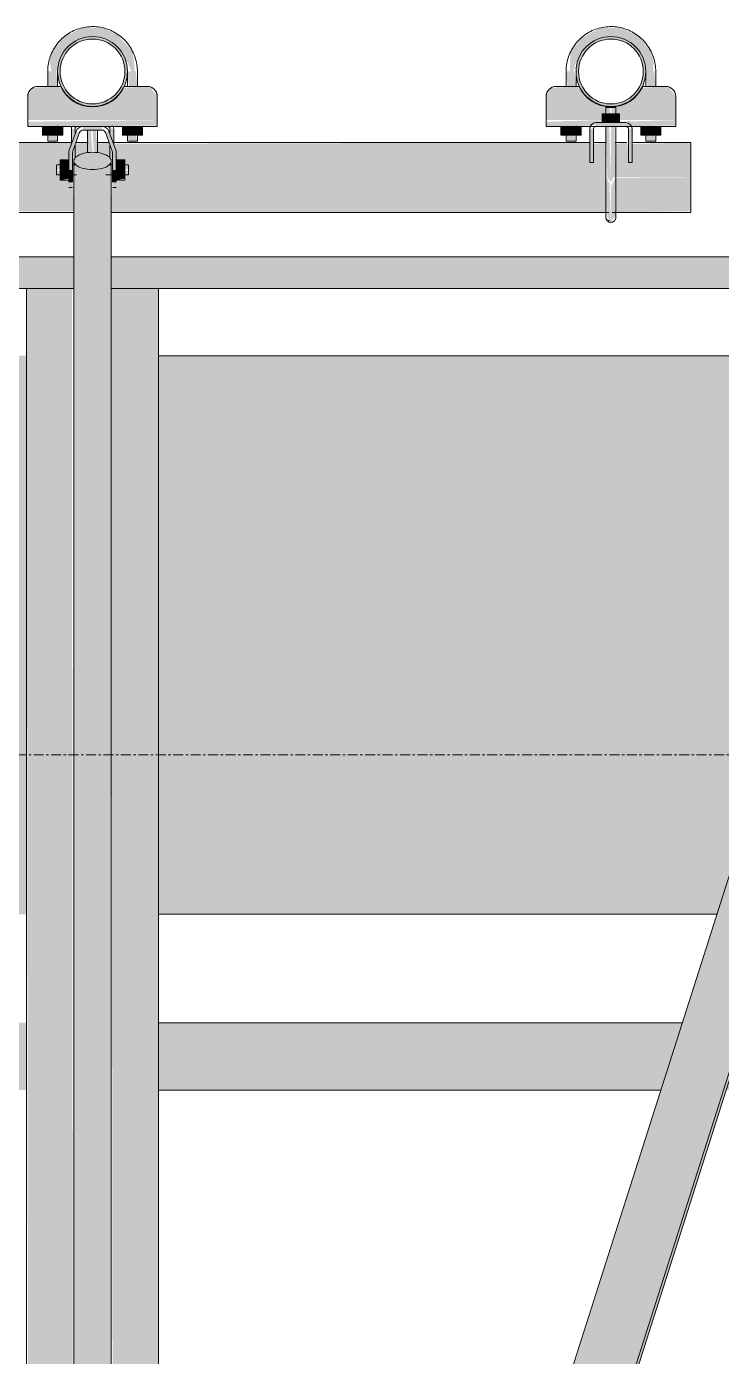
# Model space of a CAD drawing. Header units: inches. Extents: x 21380 to 98133, y -290 to 853.
# Drawn here: x 32064.2 to 32099.1, y 227.8 to 294.5 of the extents above; entities that cross this region are included whole.
import ezdxf

# ---------------------------------------------------------------- set-up
doc = ezdxf.new("R2010")
doc.units = ezdxf.units.IN
doc.header["$MEASUREMENT"] = 0
doc.linetypes.add('Grid Line 1_2_', pattern=[0.875, 0.5, -0.125, 0.125, -0.125])
for name, color, linetype, lineweight in [('A-FLOR-LEVL', 51, 'Continuous', 9), ('M-HVAC-DUCT', 70, 'Continuous', 9), ('Q-SPCQ', 91, 'Continuous', 9), ('S-BEAM', 12, 'Continuous', 9)]:
    doc.layers.add(name, color=color, linetype=linetype, lineweight=lineweight)

# ---------------------------------------------------------------- blocks, each defined once
blk = doc.blocks.new('Basketball_Backstop-Performance_Sports_Systems-3103-Ceiling_Hung - 27_-0_ to 27_-11 7_8_-V62-Building Section - North_South looking East _ Fitness Center')
at = {"layer": 'Q-SPCQ'}
for points in [[(21714.118, 292.25), (21714.178, 292.25), (21714.08, 293.226), (21713.309, 294.08), (21712.553, 294.444), (21711.552, 294.444), (21710.65, 294.009), (21710.026, 293.226), (21709.913, 292.733), (21709.988, 292.25), (21710.178, 292.25), (21710.23, 292.25), (21710.362, 292.703), (21710.723, 293.367), (21711.037, 293.657), (21711.427, 293.869), (21711.801, 293.967), (21712.31, 293.966), (21712.776, 293.829), (21712.928, 293.766), (21713.05, 293.681), (21713.73, 292.735), (21713.745, 292.687), (21713.812, 292.735), (21713.988, 292.25), (21714.053, 292.25)], [(21740.178, 292.25), (21740.192, 292.733), (21740.08, 293.226), (21739.456, 294.009), (21738.553, 294.444), (21737.552, 294.444), (21737.296, 294.303), (21737.101, 294.226), (21736.548, 293.882), (21736.026, 293.226), (21735.988, 292.25), (21736.178, 292.25), (21736.294, 292.687), (21736.376, 292.735), (21736.646, 293.266), (21737.037, 293.657), (21737.461, 293.883), (21737.851, 293.973), (21738.305, 293.967), (21738.678, 293.869), (21739.104, 293.63), (21739.46, 293.266), (21739.568, 293.125), (21739.622, 293.095), (21739.811, 292.25), (21739.876, 292.25), (21739.928, 292.25), (21740.118, 292.25)], [(21709.808, 289.812), (21715.303, 289.812), (21715.303, 291), (21714.932, 291.483), (21714.803, 291.5), (21713.608, 291.437), (21713.202, 290.92), (21712.865, 290.688), (21712.473, 290.539), (21712.229, 290.487), (21711.551, 290.56), (21711.158, 290.734), (21710.807, 291.013), (21710.536, 291.375), (21710.362, 291.5), (21709.053, 291.433), (21708.803, 291), (21708.803, 289.812)], [(21734.803, 289.812), (21737.615, 289.812), (21737.615, 290.125), (21737.811, 290.132), (21737.876, 290.437), (21738.294, 290.437), (21738.294, 290.125), (21738.49, 290.125), (21738.49, 289.812), (21741.303, 289.812), (21741.279, 291.041), (21740.932, 291.483), (21740.803, 291.5), (21739.608, 291.437), (21739.202, 290.92), (21738.858, 290.684), (21738.473, 290.539), (21737.928, 290.487), (21737.551, 290.56), (21737.158, 290.734), (21736.807, 291.013), (21736.536, 291.375), (21736.362, 291.5), (21735.053, 291.433), (21734.803, 291)], [(21738.053, 289.687), (21738.053, 290.125), (21737.615, 290.125), (21737.615, 289.687)], [(21738.49, 289.687), (21738.49, 290.125), (21738.053, 290.125), (21738.053, 289.687)], [(21711.018, 289.5), (21715.303, 289.542), (21715.303, 289.812), (21708.803, 289.732), (21708.803, 289.5), (21709.808, 289.5)], [(21709.548, 289.062), (21709.8, 289.062), (21709.8, 289.5), (21709.548, 289.5)], [(21710.305, 289.062), (21710.305, 289.5), (21709.8, 289.5), (21709.808, 289.062)], [(21710.558, 289.062), (21710.558, 289.5), (21710.305, 289.5), (21710.305, 289.062)], [(21713.548, 289.062), (21713.8, 289.062), (21713.8, 289.5), (21713.548, 289.5)], [(21714.305, 289.062), (21714.305, 289.5), (21713.8, 289.5), (21713.8, 289.062)], [(21714.558, 289.062), (21714.558, 289.5), (21714.305, 289.5), (21714.305, 289.062)], [(21735.548, 289.062), (21735.8, 289.062), (21735.8, 289.5), (21735.548, 289.5)], [(21735.8, 289.062), (21736.305, 289.062), (21736.305, 289.5), (21735.8, 289.5)], [(21736.558, 289.062), (21736.558, 289.5), (21736.305, 289.5), (21736.305, 289.062), (21736.437, 289.062)], [(21739.8, 289.062), (21739.8, 289.5), (21739.548, 289.5), (21739.548, 289.062)], [(21740.305, 289.062), (21740.305, 289.5), (21739.8, 289.5), (21739.8, 289.062)], [(21740.305, 289.062), (21740.558, 289.062), (21740.558, 289.5), (21740.305, 289.5)], [(21711.811, 288.168), (21712.053, 288.198), (21711.969, 289.313), (21711.811, 289.313), (21711.811, 288.198)], [(21712.294, 288.168), (21712.229, 289.313), (21712.053, 289.313), (21712.118, 288.19), (21712.286, 288.17)], [(21712.229, 287.347), (21712.295, 287.347), (21712.865, 287.549), (21712.958, 287.877), (21712.522, 288.14), (21712.053, 288.198), (21711.584, 288.14), (21711.147, 287.877), (21711.147, 287.653), (21711.241, 287.549), (21711.81, 287.347)], [(21710.865, 287.565), (21710.865, 287.818), (21710.428, 287.818), (21710.428, 287.565)], [(21710.865, 287.06), (21710.865, 287.565), (21710.428, 287.565), (21710.428, 287.06)], [(21712.053, 135.402), (21712.053, 287.332), (21711.39, 287.459), (21711.137, 287.69), (21711.14, 287.377), (21711.115, 286.97), (21711.19, 135.675), (21711.39, 135.529), (21711.81, 135.416)], [(21712.053, 135.402), (21712.716, 135.529), (21712.958, 135.723), (21712.99, 135.835), (21712.958, 287.653), (21712.716, 287.459), (21712.229, 287.343), (21712.053, 287.332), (21712.053, 135.675)], [(21713.678, 287.565), (21713.678, 287.818), (21713.24, 287.818), (21713.24, 287.565)], [(21713.678, 287.06), (21713.678, 287.565), (21713.24, 287.565), (21713.24, 287.06)], [(21710.428, 286.807), (21710.865, 286.875), (21710.865, 287.06), (21710.428, 287.06), (21710.428, 286.875)], [(21711.018, 286.694), (21711.053, 286.694), (21711.018, 287.313), (21710.865, 287.313), (21710.865, 286.694)], [(21713.053, 286.694), (21713.24, 286.694), (21713.24, 287.313), (21713.053, 287.313), (21713.053, 286.875)], [(21713.24, 286.807), (21713.678, 286.875), (21713.678, 287.06), (21713.24, 287.06), (21713.24, 286.875)], [(21738.053, 284.744), (21738.293, 285), (21738.262, 285.306), (21738.269, 286.937), (21738.053, 286.454), (21738.053, 284.961)], [(21715.422, 152.543), (21756.362, 280.918), (21754.939, 281.375), (21753.371, 281.375), (21715.466, 162.249), (21715.705, 162.199), (21715.758, 161.927), (21715.692, 161.772), (21715.269, 161.789), (21715.269, 152.592)], [(21715.556, 152.543), (21756.496, 280.918), (21756.362, 280.918), (21715.422, 152.543)]]:
    blk.add_hatch(color=256, dxfattribs=at).paths.add_polyline_path(points, flags=0)
h = blk.add_hatch(color=256, dxfattribs=at)
h.paths.add_polyline_path([(21712.053, 290.5), (21712.506, 290.56), (21712.928, 290.734), (21713.29, 291.013), (21713.568, 291.375), (21713.743, 291.797), (21713.803, 292.25), (21713.743, 292.703), (21713.568, 293.125), (21713.29, 293.487), (21712.928, 293.766), (21712.229, 293.977), (21712.053, 294), (21711.6, 293.94), (21711.178, 293.766), (21710.815, 293.487), (21710.537, 293.125), (21710.362, 292.703), (21710.303, 292.25), (21710.362, 291.797), (21710.554, 291.353), (21710.815, 291.013), (21711.178, 290.734), (21711.6, 290.56)], flags=0)
h.paths.add_polyline_path([(21712.053, 290.625), (21711.632, 290.68), (21711.24, 290.843), (21710.71, 291.353), (21710.646, 291.437), (21710.483, 291.829), (21710.428, 292.25), (21710.483, 292.671), (21710.646, 293.062), (21710.904, 293.399), (21711.24, 293.657), (21711.632, 293.82), (21712.229, 293.852), (21712.473, 293.82), (21712.865, 293.657), (21713.202, 293.399), (21713.46, 293.062), (21713.622, 292.671), (21713.678, 292.25), (21713.622, 291.829), (21713.395, 291.353), (21713.202, 291.101), (21712.865, 290.843), (21712.229, 290.648)], flags=0)
h = blk.add_hatch(color=256, dxfattribs=at)
h.paths.add_polyline_path([(21738.053, 290.5), (21738.506, 290.56), (21738.928, 290.734), (21739.29, 291.013), (21739.568, 291.375), (21739.743, 291.797), (21739.803, 292.25), (21739.743, 292.703), (21739.568, 293.125), (21739.29, 293.487), (21738.857, 293.795), (21738.506, 293.94), (21738.053, 294), (21737.6, 293.94), (21737.178, 293.766), (21736.815, 293.487), (21736.437, 292.884), (21736.362, 292.703), (21736.303, 292.25), (21736.437, 291.616), (21736.554, 291.353), (21736.815, 291.013), (21737.178, 290.734), (21737.6, 290.56)], flags=0)
h.paths.add_polyline_path([(21738.053, 290.625), (21737.632, 290.68), (21737.24, 290.843), (21736.71, 291.353), (21736.646, 291.437), (21736.483, 291.829), (21736.437, 292.322), (21736.483, 292.671), (21736.646, 293.062), (21736.904, 293.399), (21737.24, 293.657), (21737.632, 293.82), (21738.053, 293.875), (21738.533, 293.795), (21738.865, 293.657), (21739.202, 293.399), (21739.46, 293.062), (21739.622, 292.671), (21739.678, 292.25), (21739.622, 291.829), (21739.395, 291.353), (21739.202, 291.101), (21738.858, 290.84), (21738.473, 290.68)], flags=0)
h = blk.add_hatch(color=256, dxfattribs=at)
h.paths.add_polyline_path([(21710.053, 288.75), (21710.294, 288.75), (21710.23, 289.062), (21709.811, 289.062), (21709.876, 288.75), (21709.988, 288.75)], flags=0)
h.paths.add_polyline_path([(21709.811, 291.5), (21710.294, 291.5), (21710.23, 292.25), (21709.811, 292.25)], flags=0)
h = blk.add_hatch(color=256, dxfattribs=at)
h.paths.add_polyline_path([(21714.053, 288.75), (21714.294, 288.75), (21714.225, 289.062), (21713.811, 289.062), (21713.876, 288.75), (21713.988, 288.75)], flags=0)
h.paths.add_polyline_path([(21714.002, 291.5), (21714.294, 291.5), (21714.23, 292.25), (21713.811, 292.25), (21713.893, 291.5), (21713.988, 291.5)], flags=0)
h = blk.add_hatch(color=256, dxfattribs=at)
h.paths.add_polyline_path([(21736.053, 288.75), (21736.294, 288.75), (21736.225, 289.062), (21735.811, 289.062), (21735.876, 288.75), (21735.988, 288.75)], flags=0)
h.paths.add_polyline_path([(21736.053, 291.5), (21736.294, 291.5), (21736.23, 292.25), (21735.811, 292.25), (21735.876, 291.5), (21736.002, 291.5)], flags=0)
h = blk.add_hatch(color=256, dxfattribs=at)
h.paths.add_polyline_path([(21740.053, 288.75), (21740.294, 288.75), (21740.23, 289.062), (21739.811, 289.062), (21739.876, 288.75), (21739.988, 288.75)], flags=0)
h.paths.add_polyline_path([(21740.053, 291.5), (21740.294, 291.5), (21740.23, 292.25), (21739.811, 292.25), (21739.887, 291.5), (21740.039, 291.5)], flags=0)
h = blk.add_hatch(color=256, dxfattribs=at)
h.paths.add_polyline_path([(21737.988, 286.937), (21738.053, 286.937), (21737.972, 289.5), (21737.811, 289.5), (21737.876, 286.937), (21737.928, 286.937)], flags=0)
h.paths.add_polyline_path([(21737.923, 290.125), (21738.053, 290.132), (21737.988, 290.437), (21737.811, 290.437), (21737.876, 290.125)], flags=0)
h = blk.add_hatch(color=256, dxfattribs=at)
h.paths.add_polyline_path([(21738.118, 286.937), (21738.294, 286.937), (21738.23, 289.5), (21738.053, 289.5), (21738.053, 286.937)], flags=0)
h.paths.add_polyline_path([(21738.182, 290.125), (21738.294, 290.132), (21738.23, 290.437), (21738.053, 290.437), (21738.123, 290.125), (21738.178, 290.125)], flags=0)
h = blk.add_hatch(color=256, dxfattribs=at)
h.paths.add_polyline_path([(21713.24, 287.313), (21713.24, 288.184), (21713.053, 288.184), (21713.053, 287.313)], flags=0)
h.paths.add_polyline_path([(21711.018, 287.313), (21711.053, 287.313), (21711.053, 288.184), (21710.865, 288.184), (21710.865, 287.313)], flags=0)
h.paths.add_polyline_path([(21711.064, 288.248), (21711.407, 289.189), (21711.23, 289.253), (21710.888, 288.312)], flags=0)
h.paths.add_polyline_path([(21713.042, 288.248), (21713.218, 288.312), (21712.875, 289.253), (21712.699, 289.189), (21712.8, 288.911)], flags=0)
h.paths.add_polyline_path([(21712.523, 289.313), (21712.523, 289.5), (21711.583, 289.5), (21711.583, 289.313), (21712.229, 289.313)], flags=0)
h = blk.add_hatch(color=256, dxfattribs=at)
h.paths.add_polyline_path([(21710.99, 288.187), (21711.178, 288.248), (21711.137, 288.448), (21710.99, 288.198)], flags=0)
h.paths.add_polyline_path([(21713.115, 288.187), (21713.042, 288.248), (21712.928, 288.312), (21712.928, 288.187)], flags=0)
h.paths.add_polyline_path([(21710.99, 288.593), (21711.178, 289.253), (21711.178, 289.375), (21710.99, 289.375), (21710.99, 288.911)], flags=0)
h.paths.add_polyline_path([(21713.115, 288.593), (21713.115, 289.375), (21712.928, 289.375), (21713, 288.911), (21713.029, 288.83)], flags=0)
h = blk.add_hatch(color=256, dxfattribs=at)
h.paths.add_polyline_path([(21738.803, 289.5), (21741.303, 289.542), (21741.279, 289.812), (21738.49, 289.732), (21738.49, 289.687), (21738.803, 289.631), (21738.803, 289.507)], flags=0)
h.paths.add_polyline_path([(21736.437, 289.5), (21737.303, 289.561), (21737.303, 289.687), (21737.615, 289.767), (21737.615, 289.812), (21734.803, 289.732), (21734.803, 289.5)], flags=0)
h = blk.add_hatch(color=256, dxfattribs=at)
h.paths.add_polyline_path([(21737.178, 288.187), (21737.178, 289.375), (21736.99, 289.375), (21736.99, 288.187)], flags=0)
h.paths.add_polyline_path([(21739.115, 288.187), (21739.115, 289.375), (21738.928, 289.375), (21738.928, 288.187)], flags=0)
h.paths.add_polyline_path([(21737.303, 289.5), (21738.803, 289.5), (21738.803, 289.687), (21737.303, 289.687)], flags=0)
h = blk.add_hatch(color=256, dxfattribs=at)
h.paths.add_polyline_path([(21682.053, 286.937), (21685.811, 286.993), (21685.811, 288.687), (21685.178, 288.628), (21685.178, 288.187), (21684.99, 288.189), (21684.99, 288.687), (21682.053, 288.628), (21682.053, 287.39)], flags=0)
h.paths.add_polyline_path([(21686.294, 286.937), (21710.428, 286.937), (21710.428, 287.071), (21710.24, 287.136), (21710.24, 287.554), (21710.428, 287.59), (21710.428, 287.818), (21710.865, 287.877), (21710.888, 288.184), (21711.053, 288.175), (21711.137, 287.69), (21711.147, 287.877), (21711.584, 288.14), (21711.811, 288.198), (21711.811, 288.687), (21711.202, 288.628), (21711.178, 288.31), (21711.147, 288.187), (21710.99, 288.275), (21710.888, 288.312), (21710.99, 288.687), (21687.115, 288.628), (21687.115, 288.187), (21686.928, 288.198), (21686.928, 288.687), (21686.294, 288.628), (21686.294, 287.358)], flags=0)
h.paths.add_polyline_path([(21741.279, 286.937), (21742.053, 286.937), (21742.053, 288.687), (21739.115, 288.619), (21739.115, 288.187), (21738.928, 288.187), (21738.858, 288.687), (21738.294, 288.617), (21738.294, 286.937), (21738.858, 286.937)], flags=0)
h.paths.add_polyline_path([(21737.811, 286.937), (21737.811, 288.687), (21737.178, 288.614), (21737.178, 288.187), (21736.99, 288.187), (21736.99, 288.687), (21713.115, 288.628), (21713.166, 288.453), (21713.218, 288.312), (21712.928, 288.248), (21712.882, 288.687), (21712.294, 288.628), (21712.295, 288.168), (21712.522, 288.14), (21712.94, 287.812), (21712.99, 287.69), (21713.053, 288.184), (21713.24, 288.14), (21713.24, 287.818), (21713.678, 287.765), (21713.678, 287.554), (21713.865, 287.489), (21713.865, 287.071), (21713.678, 287.06), (21713.678, 286.937), (21736.437, 286.937)], flags=0)
h.paths.add_polyline_path([(21712.99, 286.937), (21713.053, 286.937), (21712.99, 287.06)], flags=0)
h = blk.add_hatch(color=256, dxfattribs=at)
h.paths.add_polyline_path([(21712.967, 287.313), (21713.053, 287.391), (21712.966, 287.377), (21712.961, 287.313)], flags=0)
h.paths.add_polyline_path([(21710.24, 287.313), (21710.428, 287.377), (21710.428, 287.554), (21710.24, 287.489), (21710.24, 287.377)], flags=0)
h.paths.add_polyline_path([(21711.145, 287.313), (21711.053, 287.363), (21711.139, 287.313)], flags=0)
h.paths.add_polyline_path([(21713.678, 287.313), (21713.865, 287.39), (21713.865, 287.554), (21713.678, 287.489), (21713.678, 287.316)], flags=0)
h.paths.add_polyline_path([(21712.295, 287.347), (21712.832, 287.529), (21712.522, 287.427), (21712.381, 287.377)], flags=0)
h = blk.add_hatch(color=256, dxfattribs=at)
h.paths.add_polyline_path([(21686.23, 286.937), (21685.928, 286.867), (21686.053, 286.696), (21686.178, 286.867)], flags=0)
h.paths.add_polyline_path([(21686.269, 286.937), (21686.23, 286.937), (21686.23, 286.849)], flags=0)
h.paths.add_polyline_path([(21697.703, 285.187), (21711.115, 285.247), (21711.053, 286.694), (21710.865, 286.702), (21710.865, 286.807), (21710.428, 286.807), (21710.428, 286.937), (21686.269, 286.937), (21686.293, 285.187), (21692.862, 285.187)], flags=0)
h.paths.add_polyline_path([(21685.853, 285.187), (21685.804, 286.184), (21685.848, 286.513), (21685.811, 286.937), (21682.053, 286.937), (21682.053, 285.187), (21685.852, 285.187)], flags=0)
h.paths.add_polyline_path([(21737.876, 286.937), (21738.053, 286.696), (21738.178, 286.937), (21737.928, 286.937)], flags=0)
h.paths.add_polyline_path([(21737.852, 285.187), (21737.849, 285.247), (21737.849, 286.485), (21737.811, 286.937), (21713.678, 286.937), (21713.678, 286.807), (21713.24, 286.72), (21713.24, 286.694), (21713.053, 286.719), (21712.99, 285.187), (21737.83, 285.187)], flags=0)
h.paths.add_polyline_path([(21738.269, 286.937), (21738.219, 286.909), (21738.256, 286.909)], flags=0)
h.paths.add_polyline_path([(21738.285, 285.187), (21742.053, 285.247), (21742.053, 286.937), (21738.269, 286.909), (21738.278, 285.221)], flags=0)
h = blk.add_hatch(color=256, dxfattribs=at)
h.paths.add_polyline_path([(21711.117, 287.071), (21711.147, 287.155), (21711.139, 287.313), (21711.053, 287.248), (21711.053, 287.071)], flags=0)
h.paths.add_polyline_path([(21710.428, 287.071), (21710.428, 287.313), (21710.24, 287.248), (21710.24, 287.071)], flags=0)
h.paths.add_polyline_path([(21713.865, 287.071), (21713.865, 287.313), (21713.678, 287.245), (21713.678, 287.071)], flags=0)
h.paths.add_polyline_path([(21713.053, 287.071), (21712.967, 287.313), (21712.957, 287.233), (21712.989, 287.071)], flags=0)
h = blk.add_hatch(color=256, dxfattribs=at)
h.paths.add_polyline_path([(21738.053, 286.454), (21737.985, 286.788), (21737.983, 286.646), (21738.047, 286.469)], flags=0)
h.paths.add_polyline_path([(21738.053, 284.744), (21737.982, 286.612), (21737.836, 286.937), (21737.875, 284.924)], flags=0)
h = blk.add_hatch(color=256, dxfattribs=at)
h.paths.add_polyline_path([(21664.058, 281.375), (21711.115, 281.375), (21711.115, 282.955), (21664.058, 282.955), (21664.058, 281.585)], flags=0)
h.paths.add_polyline_path([(21755.804, 281.375), (21760.058, 281.375), (21760.058, 282.955), (21712.99, 282.955), (21712.99, 281.375), (21736.437, 281.375)], flags=0)
h = blk.add_hatch(color=256, dxfattribs=at)
h.paths.add_polyline_path([(21712.058, 116), (21715.37, 116), (21715.368, 119.802), (21714.302, 119.75), (21708.745, 119.751), (21708.745, 116), (21711.201, 116)], flags=0)
h.paths.add_polyline_path([(21709.685, 120.187), (21710.12, 120.239), (21715.37, 120.249), (21715.362, 128.125), (21713.433, 128.125), (21713.433, 128), (21713.058, 128), (21712.995, 128), (21711.12, 128), (21711.058, 128), (21710.683, 128), (21710.683, 128.125), (21708.745, 128.125), (21708.753, 120.244), (21709.605, 120.195)], flags=0)
h.paths.add_polyline_path([(21711.146, 120.2), (21710.753, 120.231), (21711.018, 120.201)], flags=0)
h.paths.add_polyline_path([(21708.802, 128.764), (21708.928, 128.96), (21708.823, 128.801)], flags=0)
h.paths.add_polyline_path([(21708.745, 128.917), (21708.851, 129.038), (21708.745, 129), (21708.745, 128.96)], flags=0)
h.paths.add_polyline_path([(21715.37, 128.917), (21715.362, 129.08), (21715.27, 128.96), (21715.362, 128.92)], flags=0)
h.paths.add_polyline_path([(21708.931, 129.012), (21708.851, 129.199), (21708.896, 129.073), (21708.923, 129.026)], flags=0)
h.paths.add_polyline_path([(21708.755, 129.875), (21710.683, 129.875), (21710.683, 130), (21711.058, 130), (21710.995, 135.485), (21708.745, 135.439), (21708.745, 129.875)], flags=0)
h.paths.add_polyline_path([(21714.4, 129.875), (21715.37, 129.875), (21715.357, 135.488), (21714.302, 135.438), (21713.12, 135.438), (21713.084, 130.75), (21712.995, 130.75), (21713.058, 130), (21713.433, 130), (21713.433, 129.875), (21714.343, 129.875)], flags=0)
h.paths.add_polyline_path([(21709.685, 135.875), (21710.12, 135.927), (21710.995, 135.937), (21711.032, 137.75), (21711.115, 137.75), (21711.115, 161.798), (21708.847, 161.751), (21708.77, 152.567), (21708.745, 152.543), (21708.759, 135.932), (21709.652, 135.878)], flags=0)
h.paths.add_polyline_path([(21713.54, 135.876), (21713.714, 135.932), (21715.37, 135.937), (21715.345, 152.567), (21715.269, 152.592), (21715.258, 161.787), (21714.4, 161.75), (21712.995, 161.75), (21712.995, 137.75), (21713.12, 137.75), (21713.207, 135.888), (21713.439, 135.88)], flags=0)
h.paths.add_polyline_path([(21710.995, 135.889), (21710.909, 135.928), (21710.909, 135.89)], flags=0)
h.paths.add_polyline_path([(21709.685, 162.187), (21710.21, 162.239), (21711.115, 162.25), (21711.058, 224), (21710.683, 224), (21710.678, 224.125), (21708.745, 224.125), (21708.777, 162.245), (21709.605, 162.195)], flags=0)
h.paths.add_polyline_path([(21713.54, 162.189), (21713.714, 162.245), (21715.37, 162.249), (21715.297, 224.125), (21713.433, 224.125), (21713.433, 224), (21713.058, 224), (21712.995, 162.207), (21713.491, 162.191)], flags=0)
h.paths.add_polyline_path([(21711.115, 162.2), (21711.101, 162.208), (21710.753, 162.231), (21711.018, 162.201)], flags=0)
h.paths.add_polyline_path([(21708.802, 224.764), (21708.923, 224.927), (21708.82, 224.795)], flags=0)
h.paths.add_polyline_path([(21708.745, 224.917), (21708.851, 225.038), (21708.745, 225)], flags=0)
h.paths.add_polyline_path([(21715.37, 224.917), (21715.296, 225.051), (21715.265, 224.962), (21715.324, 224.937)], flags=0)
h.paths.add_polyline_path([(21708.931, 225.012), (21708.82, 225.222), (21708.896, 225.073), (21708.923, 225.026)], flags=0)
h.paths.add_polyline_path([(21710.67, 225.875), (21710.683, 225.875), (21710.683, 226), (21711.058, 226), (21711.018, 281.375), (21708.745, 281.375), (21708.82, 225.875), (21710.402, 225.875)], flags=0)
h.paths.add_polyline_path([(21715.258, 225.875), (21715.37, 225.875), (21715.37, 281.375), (21712.99, 281.375), (21713.058, 226), (21713.433, 226), (21713.433, 225.875), (21715.038, 225.875)], flags=0)
for p, q in [((21709.803, 292.25), (21709.803, 291.5)), ((21710.303, 291.5), (21710.303, 292.25)), ((21713.803, 292.25), (21713.803, 291.5)), ((21714.303, 291.5), (21714.303, 292.25)), ((21735.803, 292.25), (21735.803, 291.5)), ((21736.303, 291.5), (21736.303, 292.25)), ((21739.803, 292.25), (21739.803, 291.5)), ((21740.303, 291.5), (21740.303, 292.25)), ((21710.459, 291.5), (21709.303, 291.5)), ((21714.803, 291.5), (21713.647, 291.5)), ((21736.459, 291.5), (21735.303, 291.5)), ((21740.803, 291.5), (21739.647, 291.5)), ((21708.803, 289.812), (21708.803, 291)), ((21715.303, 291), (21715.303, 289.812)), ((21734.803, 291), (21734.803, 289.812)), ((21741.303, 289.812), (21741.303, 291)), ((21737.615, 290.125), (21738.053, 290.125)), ((21737.615, 289.687), (21737.615, 290.125)), ((21737.803, 290.437), (21737.803, 289.687)), ((21737.811, 290.437), (21738.053, 290.437)), ((21738.053, 290.437), (21738.294, 290.437)), ((21738.053, 290.125), (21738.49, 290.125)), ((21738.053, 290.125), (21738.053, 289.687)), ((21738.303, 289.687), (21738.303, 290.437)), ((21738.49, 289.687), (21738.49, 290.125)), ((21708.803, 289.5), (21708.803, 289.812)), ((21708.803, 289.5), (21715.303, 289.5)), ((21709.548, 289.5), (21709.548, 289.062)), ((21709.8, 289.062), (21709.8, 289.5)), ((21709.803, 289.515), (21709.803, 288.75)), ((21710.303, 288.75), (21710.303, 289.518)), ((21710.305, 289.062), (21710.305, 289.5)), ((21710.558, 289.062), (21710.558, 289.5)), ((21710.99, 289.375), (21710.99, 288.593)), ((21711.178, 289.109), (21711.178, 289.375)), ((21712.523, 289.5), (21711.583, 289.5)), ((21712.928, 289.109), (21712.928, 289.375)), ((21713.115, 289.375), (21713.115, 288.593)), ((21713.548, 289.062), (21713.548, 289.5)), ((21713.8, 289.062), (21713.8, 289.5)), ((21713.803, 289.511), (21713.803, 288.75)), ((21714.303, 288.75), (21714.303, 289.511)), ((21714.305, 289.062), (21714.305, 289.5)), ((21714.558, 289.5), (21714.558, 289.062)), ((21715.303, 289.812), (21715.303, 289.5)), ((21734.803, 289.5), (21734.803, 289.812)), ((21734.803, 289.5), (21737.303, 289.5)), ((21735.548, 289.5), (21735.548, 289.062)), ((21735.8, 289.062), (21735.8, 289.5)), ((21735.803, 289.515), (21735.803, 288.75)), ((21736.303, 288.75), (21736.303, 289.518)), ((21736.305, 289.062), (21736.305, 289.5)), ((21736.558, 289.062), (21736.558, 289.5)), ((21736.99, 289.375), (21736.99, 288.187)), ((21737.178, 288.187), (21737.178, 289.375)), ((21738.803, 289.687), (21737.303, 289.687)), ((21737.303, 289.5), (21738.803, 289.5)), ((21737.803, 289.5), (21737.803, 286.937)), ((21737.803, 289.5), (21737.803, 288.683)), ((21738.303, 286.937), (21738.303, 289.5)), ((21738.303, 288.684), (21738.303, 289.5)), ((21738.858, 289.5), (21741.303, 289.5)), ((21738.928, 288.187), (21738.928, 289.375)), ((21739.115, 289.375), (21739.115, 288.187)), ((21739.548, 289.062), (21739.548, 289.5)), ((21739.8, 289.062), (21739.8, 289.5)), ((21739.803, 289.511), (21739.803, 288.75)), ((21740.303, 288.75), (21740.303, 289.511)), ((21740.305, 289.062), (21740.305, 289.5)), ((21740.558, 289.5), (21740.558, 289.062)), ((21741.303, 289.812), (21741.303, 289.5)), ((21710.99, 288.687), (21687.115, 288.687)), ((21709.8, 289.062), (21709.548, 289.062)), ((21710.305, 289.062), (21709.8, 289.062)), ((21709.803, 288.75), (21709.806, 288.75)), ((21709.806, 288.75), (21709.803, 288.75)), ((21710.303, 288.75), (21709.811, 288.75)), ((21710.294, 288.75), (21710.303, 288.75)), ((21710.558, 289.062), (21710.305, 289.062)), ((21711.23, 289.253), (21710.888, 288.312)), ((21711.064, 288.248), (21711.407, 289.189)), ((21711.836, 288.687), (21711.224, 288.687)), ((21711.583, 289.313), (21712.523, 289.313)), ((21711.803, 289.313), (21711.803, 288.167)), ((21711.803, 289.313), (21711.803, 288.687)), ((21712.882, 288.687), (21712.269, 288.687)), ((21712.303, 288.167), (21712.303, 289.313)), ((21712.303, 288.687), (21712.303, 289.313)), ((21712.699, 289.189), (21713.042, 288.248)), ((21713.218, 288.312), (21712.875, 289.253)), ((21736.99, 288.687), (21713.115, 288.687)), ((21713.8, 289.062), (21713.548, 289.062)), ((21714.305, 289.062), (21713.8, 289.062)), ((21714.303, 288.75), (21713.803, 288.75)), ((21713.803, 288.75), (21713.811, 288.75)), ((21714.294, 288.75), (21714.303, 288.75)), ((21714.558, 289.062), (21714.305, 289.062)), ((21735.8, 289.062), (21735.548, 289.062)), ((21736.305, 289.062), (21735.8, 289.062)), ((21735.803, 288.75), (21735.811, 288.75)), ((21736.303, 288.75), (21735.803, 288.75)), ((21736.294, 288.75), (21736.303, 288.75)), ((21736.558, 289.062), (21736.305, 289.062)), ((21737.836, 288.687), (21737.178, 288.687)), ((21738.858, 288.687), (21738.269, 288.687)), ((21742.053, 288.687), (21739.115, 288.687)), ((21739.8, 289.062), (21739.548, 289.062)), ((21740.305, 289.062), (21739.8, 289.062)), ((21740.303, 288.75), (21739.803, 288.75)), ((21739.803, 288.75), (21739.811, 288.75)), ((21740.294, 288.75), (21740.303, 288.75)), ((21740.558, 289.062), (21740.305, 289.062)), ((21742.053, 288.687), (21742.053, 286.937)), ((21710.865, 288.184), (21710.865, 287.313)), ((21711.053, 287.313), (21711.053, 288.184)), ((21711.178, 288.187), (21711.178, 288.56)), ((21711.178, 287.896), (21711.178, 288.197)), ((21711.178, 288.187), (21711.178, 287.937)), ((21712.928, 288.187), (21712.928, 288.56)), ((21712.928, 288.197), (21712.928, 287.903)), ((21712.928, 287.937), (21712.928, 288.187)), ((21713.053, 288.184), (21713.053, 287.313)), ((21713.24, 287.313), (21713.24, 288.184)), ((21736.99, 288.197), (21736.99, 287.824)), ((21736.99, 287.687), (21736.99, 288.187)), ((21737.178, 287.824), (21737.178, 288.197)), ((21737.178, 288.187), (21737.178, 287.687)), ((21738.928, 288.197), (21738.928, 287.824)), ((21738.928, 287.687), (21738.928, 288.187)), ((21739.115, 287.824), (21739.115, 288.197)), ((21739.115, 288.187), (21739.115, 287.687)), ((21710.865, 287.563), (21710.24, 287.563)), ((21710.24, 287.313), (21710.24, 287.554)), ((21710.428, 287.565), (21710.428, 287.818)), ((21710.865, 287.818), (21710.428, 287.818)), ((21710.428, 287.06), (21710.428, 287.565)), ((21710.865, 287.565), (21710.428, 287.565)), ((21711.183, 287.563), (21711.053, 287.563)), ((21711.115, 287.765), (21711.115, 135.835)), ((21713.053, 287.563), (21712.923, 287.563)), ((21712.99, 135.835), (21712.99, 287.765)), ((21713.678, 287.818), (21713.24, 287.818)), ((21713.678, 287.565), (21713.24, 287.565)), ((21713.865, 287.563), (21713.24, 287.563)), ((21713.678, 287.818), (21713.678, 287.565)), ((21713.678, 287.565), (21713.678, 287.06)), ((21713.865, 287.554), (21713.865, 287.313)), ((21736.99, 287.819), (21736.99, 287.687)), ((21736.99, 287.687), (21737.178, 287.687)), ((21736.99, 287.687), (21737.178, 287.687)), ((21737.178, 287.687), (21737.178, 287.819)), ((21738.928, 287.819), (21738.928, 287.687)), ((21738.928, 287.687), (21739.115, 287.687)), ((21738.928, 287.687), (21739.115, 287.687)), ((21739.115, 287.687), (21739.115, 287.819)), ((21710.24, 287.071), (21710.24, 287.313)), ((21710.24, 287.063), (21710.865, 287.063)), ((21710.428, 286.807), (21710.428, 287.06)), ((21710.865, 287.06), (21710.428, 287.06)), ((21710.428, 286.807), (21710.865, 286.807)), ((21710.865, 286.694), (21710.865, 287.313)), ((21711.053, 287.313), (21711.053, 286.694)), ((21711.053, 287.063), (21711.254, 287.063)), ((21712.715, 287.063), (21713.053, 287.063)), ((21713.053, 286.694), (21713.053, 287.313)), ((21713.24, 287.313), (21713.24, 286.694)), ((21713.24, 287.063), (21713.865, 287.063)), ((21713.678, 287.06), (21713.24, 287.06)), ((21713.24, 286.807), (21713.678, 286.807)), ((21713.678, 287.06), (21713.678, 286.807)), ((21713.865, 287.313), (21713.865, 287.071)), ((21742.053, 286.937), (21742.053, 285.187)), ((21710.865, 286.438), (21711.053, 286.438)), ((21713.053, 286.438), (21713.24, 286.438)), ((21686.113, 285.187), (21711.115, 285.187)), ((21712.99, 285.187), (21737.942, 285.187)), ((21738.113, 285.187), (21742.053, 285.187)), ((21711.115, 282.955), (21664.058, 282.955)), ((21760.058, 282.955), (21712.989, 282.955)), ((21711.115, 281.375), (21664.058, 281.375)), ((21708.745, 281.375), (21708.745, 225.86)), ((21760.058, 281.375), (21712.989, 281.375)), ((21715.37, 225.864), (21715.37, 281.375)), ((21715.376, 162.237), (21753.371, 281.375)), ((21756.362, 280.918), (21715.422, 152.543)), ((21715.556, 152.543), (21756.496, 280.918))]:
    blk.add_line(p, q, dxfattribs=at)
at = {"layer": 'Q-SPCQ', "flags": 128}
for points in [[(21714.303, 292.25), (21714.301, 292.34), (21714.296, 292.43), (21714.287, 292.519), (21714.274, 292.608), (21714.258, 292.697), (21714.238, 292.785), (21714.215, 292.872), (21714.189, 292.958), (21714.159, 293.043), (21714.125, 293.126), (21714.089, 293.208), (21714.049, 293.289), (21714.005, 293.368), (21713.959, 293.445), (21713.91, 293.52), (21713.858, 293.594), (21713.802, 293.665), (21713.744, 293.734), (21713.684, 293.8), (21713.62, 293.864), (21713.555, 293.925), (21713.486, 293.984), (21713.416, 294.04), (21713.343, 294.093), (21713.268, 294.143), (21713.192, 294.19), (21713.113, 294.234), (21713.033, 294.275), (21712.951, 294.313), (21712.868, 294.347), (21712.784, 294.378), (21712.698, 294.406), (21712.611, 294.43), (21712.524, 294.45), (21712.435, 294.467), (21712.346, 294.481), (21712.257, 294.491), (21712.167, 294.497), (21712.077, 294.5), (21711.987, 294.499), (21711.897, 294.495), (21711.808, 294.487), (21711.718, 294.475), (21711.63, 294.46), (21711.542, 294.441), (21711.454, 294.419), (21711.368, 294.393), (21711.283, 294.364), (21711.199, 294.332), (21711.116, 294.296), (21711.035, 294.257), (21710.956, 294.215), (21710.878, 294.169), (21710.802, 294.121), (21710.729, 294.069), (21710.657, 294.015), (21710.588, 293.957), (21710.52, 293.898), (21710.456, 293.835), (21710.394, 293.77), (21710.334, 293.702), (21710.278, 293.632), (21710.224, 293.56), (21710.173, 293.486), (21710.125, 293.41), (21710.08, 293.332), (21710.038, 293.252), (21710, 293.171), (21709.965, 293.088), (21709.933, 293.004), (21709.904, 292.918), (21709.879, 292.832), (21709.858, 292.745), (21709.84, 292.656), (21709.825, 292.568), (21709.814, 292.478), (21709.807, 292.388), (21709.803, 292.299), (21709.803, 292.25)], [(21740.303, 292.25), (21740.301, 292.34), (21740.296, 292.43), (21740.287, 292.519), (21740.274, 292.608), (21740.258, 292.697), (21740.238, 292.785), (21740.215, 292.872), (21740.189, 292.958), (21740.159, 293.043), (21740.125, 293.126), (21740.089, 293.208), (21740.049, 293.289), (21740.005, 293.368), (21739.959, 293.445), (21739.91, 293.52), (21739.858, 293.594), (21739.802, 293.665), (21739.744, 293.734), (21739.684, 293.8), (21739.62, 293.864), (21739.555, 293.925), (21739.486, 293.984), (21739.416, 294.04), (21739.343, 294.093), (21739.268, 294.143), (21739.192, 294.19), (21739.113, 294.234), (21739.033, 294.275), (21738.951, 294.313), (21738.868, 294.347), (21738.784, 294.378), (21738.698, 294.406), (21738.611, 294.43), (21738.524, 294.45), (21738.435, 294.467), (21738.346, 294.481), (21738.257, 294.491), (21738.167, 294.497), (21738.077, 294.5), (21737.987, 294.499), (21737.897, 294.495), (21737.808, 294.487), (21737.718, 294.475), (21737.63, 294.46), (21737.542, 294.441), (21737.454, 294.419), (21737.368, 294.393), (21737.283, 294.364), (21737.199, 294.332), (21737.116, 294.296), (21737.035, 294.257), (21736.956, 294.215), (21736.878, 294.169), (21736.802, 294.121), (21736.729, 294.069), (21736.657, 294.015), (21736.588, 293.957), (21736.52, 293.898), (21736.456, 293.835), (21736.394, 293.77), (21736.334, 293.702), (21736.278, 293.632), (21736.224, 293.56), (21736.173, 293.486), (21736.125, 293.41), (21736.08, 293.332), (21736.038, 293.252), (21736, 293.171), (21735.965, 293.088), (21735.933, 293.004), (21735.904, 292.918), (21735.879, 292.832), (21735.858, 292.745), (21735.84, 292.656), (21735.825, 292.568), (21735.814, 292.478), (21735.807, 292.388), (21735.803, 292.299), (21735.803, 292.25)], [(21737.803, 286.937), (21737.803, 286.858), (21737.803, 286.778), (21737.803, 286.698), (21737.803, 286.619), (21737.803, 286.54), (21737.803, 286.462), (21737.803, 286.385), (21737.803, 286.308), (21737.803, 286.233), (21737.803, 286.159), (21737.803, 286.086), (21737.803, 286.014), (21737.803, 285.944), (21737.803, 285.875), (21737.803, 285.808), (21737.803, 285.743), (21737.803, 285.68), (21737.803, 285.619), (21737.803, 285.56), (21737.803, 285.503), (21737.803, 285.448), (21737.803, 285.396), (21737.803, 285.346), (21737.803, 285.299), (21737.803, 285.255), (21737.803, 285.213), (21737.803, 285.174), (21737.803, 285.137), (21737.803, 285.104), (21737.803, 285.073), (21737.803, 285.046), (21737.803, 285.021), (21737.803, 285), (21737.803, 284.982), (21737.803, 284.967), (21737.803, 284.955), (21737.803, 284.946), (21737.803, 284.94), (21737.803, 284.938)], [(21738.303, 284.937), (21738.303, 284.939), (21738.303, 284.944), (21738.303, 284.952), (21738.303, 284.963), (21738.303, 284.977), (21738.303, 284.995), (21738.303, 285.015), (21738.303, 285.039), (21738.303, 285.066), (21738.303, 285.095), (21738.303, 285.128), (21738.303, 285.164), (21738.303, 285.202), (21738.303, 285.243), (21738.303, 285.287), (21738.303, 285.333), (21738.303, 285.382), (21738.303, 285.434), (21738.303, 285.488), (21738.303, 285.544), (21738.303, 285.603), (21738.303, 285.663), (21738.303, 285.726), (21738.303, 285.79), (21738.303, 285.857), (21738.303, 285.925), (21738.303, 285.995), (21738.303, 286.066), (21738.303, 286.139), (21738.303, 286.213), (21738.303, 286.288), (21738.303, 286.364), (21738.303, 286.441), (21738.303, 286.519), (21738.303, 286.598), (21738.303, 286.677), (21738.303, 286.756), (21738.303, 286.836), (21738.303, 286.916), (21738.303, 286.937)], [(21737.803, 284.937), (21737.803, 284.939), (21737.803, 284.944), (21737.803, 284.952), (21737.803, 284.963), (21737.803, 284.977), (21737.803, 284.995), (21737.803, 285.015), (21737.803, 285.039), (21737.803, 285.066), (21737.803, 285.095), (21737.803, 285.128), (21737.803, 285.164), (21737.803, 285.202)], [(21738.053, 284.687), (21738.043, 284.688), (21738.033, 284.688), (21738.023, 284.689), (21738.013, 284.691), (21738.003, 284.692), (21737.993, 284.695), (21737.984, 284.697), (21737.974, 284.7), (21737.965, 284.704), (21737.955, 284.707), (21737.946, 284.711), (21737.937, 284.716), (21737.929, 284.721), (21737.92, 284.726), (21737.912, 284.731), (21737.904, 284.737), (21737.896, 284.743), (21737.888, 284.75), (21737.881, 284.756), (21737.873, 284.763), (21737.867, 284.771), (21737.86, 284.778), (21737.854, 284.786), (21737.848, 284.794), (21737.842, 284.802), (21737.837, 284.811), (21737.832, 284.82), (21737.828, 284.829), (21737.824, 284.838), (21737.82, 284.847), (21737.816, 284.856), (21737.813, 284.866), (21737.811, 284.875), (21737.808, 284.885), (21737.806, 284.895), (21737.805, 284.905), (21737.804, 284.915), (21737.803, 284.925), (21737.803, 284.935), (21737.803, 284.937)], [(21738.303, 284.937), (21738.303, 284.928), (21738.302, 284.918), (21738.301, 284.908), (21738.3, 284.898), (21738.298, 284.888), (21738.296, 284.878), (21738.293, 284.868), (21738.29, 284.859), (21738.287, 284.849), (21738.283, 284.84), (21738.279, 284.831), (21738.275, 284.822), (21738.27, 284.813), (21738.265, 284.805), (21738.259, 284.796), (21738.253, 284.788), (21738.247, 284.78), (21738.241, 284.773), (21738.234, 284.765), (21738.227, 284.758), (21738.22, 284.751), (21738.212, 284.745), (21738.204, 284.739), (21738.196, 284.733), (21738.188, 284.727), (21738.179, 284.722), (21738.171, 284.717), (21738.162, 284.712), (21738.153, 284.708), (21738.143, 284.704), (21738.134, 284.701), (21738.124, 284.698), (21738.115, 284.695), (21738.105, 284.693), (21738.095, 284.691), (21738.085, 284.69), (21738.075, 284.689), (21738.066, 284.688), (21738.056, 284.688), (21738.053, 284.687)], [(21738.303, 285.213), (21738.303, 285.174), (21738.303, 285.137), (21738.303, 285.104), (21738.303, 285.073), (21738.303, 285.046), (21738.303, 285.021), (21738.303, 285), (21738.303, 284.982), (21738.303, 284.967), (21738.303, 284.955), (21738.303, 284.946), (21738.303, 284.94), (21738.303, 284.938)]]:
    blk.add_lwpolyline(points, dxfattribs=at)
at = {"layer": 'Q-SPCQ'}
for centre, radius, start, end in [((21712.053, 292.25), 1.75, 0, 180), ((21738.053, 292.25), 1.75, 0, 180), ((21712.053, 292.25), 1.625, 0, 180), ((21738.053, 292.25), 1.625, 0, 180), ((21712.053, 292.25), 1.75, 180, 0), ((21712.053, 292.25), 1.625, 180, 0), ((21738.053, 292.25), 1.75, 180, 0), ((21738.053, 292.25), 1.625, 180, 0), ((21709.303, 291), 0.5, 90, 180), ((21709.303, 291), 0.5, 120, 180), ((21712.053, 292.223), 1.75, 204.39575, 335.60425), ((21714.803, 291), 0.5, 0, 90), ((21714.803, 291), 0.5, 0, 60), ((21735.303, 291), 0.5, 90, 180), ((21735.303, 291), 0.5, 120, 180), ((21738.053, 292.223), 1.75, 204.39575, 335.60425), ((21740.803, 291), 0.5, 0, 90), ((21740.803, 291), 0.5, 0, 60), ((21711.303, 289.375), 0.312, 156.66546, 180), ((21711.303, 289.375), 0.125, 90, 180), ((21711.583, 289.125), 0.375, 90, 160), ((21712.523, 289.125), 0.375, 20, 90), ((21712.803, 289.375), 0.125, 0, 90), ((21712.803, 289.375), 0.312, 0, 30), ((21737.303, 289.375), 0.312, 90, 180), ((21737.303, 289.375), 0.125, 90, 180), ((21738.803, 289.375), 0.312, 0, 90), ((21738.803, 289.375), 0.125, 0, 90), ((21711.583, 289.125), 0.187, 90, 160), ((21712.523, 289.125), 0.188, 20, 90), ((21711.24, 288.184), 0.375, 160, 180), ((21711.24, 288.184), 0.188, 160, 180), ((21712.865, 288.184), 0.187, 0, 20), ((21712.865, 288.184), 0.375, 0, 20)]:
    blk.add_arc(centre, radius, start, end, dxfattribs=at)
for major_axis in [(0.938, 0), (-0.938, 0)]:
    blk.add_ellipse((21712.053, 287.765), major_axis=major_axis, ratio=0.462001, start_param=1.570796, end_param=4.712389, dxfattribs=at)
blk = doc.blocks.new('Basketball_Backstop-Performance_Sports_Systems-3103-Ceiling_Hung - 27_-0_ to 27_-11 7_8_-V69-Building Section - North_South looking East _ Fitness Center')
at = {"layer": 'Q-SPCQ'}
for points in [[(21712.31, 294.377), (21711.794, 294.444), (21712.255, 294.382)], [(21738.053, 284.744), (21737.875, 284.835), (21737.895, 284.759)]]:
    blk.add_hatch(color=256, dxfattribs=at).paths.add_polyline_path(points, flags=0)
for p, q in [((21709.803, 292.25), (21709.803, 291.5)), ((21710.303, 291.5), (21710.303, 292.25)), ((21713.803, 292.25), (21713.803, 291.5)), ((21714.303, 291.5), (21714.303, 292.25)), ((21735.803, 292.25), (21735.803, 291.5)), ((21736.303, 291.5), (21736.303, 292.25)), ((21739.803, 292.25), (21739.803, 291.5)), ((21740.303, 291.5), (21740.303, 292.25)), ((21737.803, 289.5), (21737.803, 288.687)), ((21737.803, 289.5), (21737.803, 288.683)), ((21738.303, 288.687), (21738.303, 289.5)), ((21738.303, 288.684), (21738.303, 289.5)), ((21709.803, 289.062), (21709.803, 288.75)), ((21709.803, 288.75), (21709.806, 288.75)), ((21709.806, 288.75), (21709.803, 288.75)), ((21710.294, 288.75), (21710.303, 288.75)), ((21710.303, 288.75), (21710.294, 288.75)), ((21710.303, 288.75), (21710.303, 289.062)), ((21711.803, 289.313), (21711.803, 288.687)), ((21711.803, 289.313), (21711.803, 288.687)), ((21712.303, 288.687), (21712.303, 289.313)), ((21712.303, 288.687), (21712.303, 289.313)), ((21713.803, 289.062), (21713.803, 288.75)), ((21713.811, 288.75), (21713.803, 288.75)), ((21713.803, 288.75), (21713.811, 288.75)), ((21714.303, 288.75), (21714.294, 288.75)), ((21714.294, 288.75), (21714.303, 288.75)), ((21714.303, 288.75), (21714.303, 289.062)), ((21735.803, 289.062), (21735.803, 288.75)), ((21735.803, 288.75), (21735.811, 288.75)), ((21735.811, 288.75), (21735.803, 288.75)), ((21736.294, 288.75), (21736.303, 288.75)), ((21736.303, 288.75), (21736.294, 288.75)), ((21736.303, 288.75), (21736.303, 289.062)), ((21739.803, 289.062), (21739.803, 288.75)), ((21739.811, 288.75), (21739.803, 288.75)), ((21739.803, 288.75), (21739.811, 288.75)), ((21740.303, 288.75), (21740.294, 288.75)), ((21740.294, 288.75), (21740.303, 288.75)), ((21740.303, 288.75), (21740.303, 289.062))]:
    blk.add_line(p, q, dxfattribs=at)
at = {"layer": 'Q-SPCQ', "flags": 128}
for points in [[(21711.454, 294.419), (21711.368, 294.393), (21711.283, 294.364), (21711.199, 294.332), (21711.116, 294.296), (21711.035, 294.257), (21710.956, 294.215), (21710.878, 294.169), (21710.802, 294.121), (21710.729, 294.069)], [(21712.524, 294.45), (21712.435, 294.467), (21712.346, 294.481), (21712.257, 294.491), (21712.167, 294.497), (21712.077, 294.5), (21711.987, 294.499), (21711.897, 294.495), (21711.808, 294.487), (21711.718, 294.475), (21711.63, 294.46), (21711.542, 294.441)], [(21713.416, 294.04), (21713.343, 294.093), (21713.268, 294.143), (21713.192, 294.19), (21713.113, 294.234), (21713.033, 294.275), (21712.951, 294.313), (21712.868, 294.347), (21712.784, 294.378), (21712.698, 294.406), (21712.611, 294.43)], [(21714.049, 293.289), (21714.005, 293.368), (21713.959, 293.445), (21713.91, 293.52), (21713.858, 293.594), (21713.802, 293.665), (21713.744, 293.734), (21713.684, 293.8), (21713.62, 293.864), (21713.555, 293.925), (21713.486, 293.984)], [(21737.454, 294.419), (21737.368, 294.393), (21737.283, 294.364), (21737.199, 294.332), (21737.116, 294.296), (21737.035, 294.257), (21736.956, 294.215), (21736.878, 294.169), (21736.802, 294.121), (21736.729, 294.069)], [(21738.524, 294.45), (21738.435, 294.467), (21738.346, 294.481), (21738.257, 294.491), (21738.167, 294.497), (21738.077, 294.5), (21737.987, 294.499), (21737.897, 294.495), (21737.808, 294.487), (21737.718, 294.475), (21737.63, 294.46), (21737.542, 294.441)], [(21739.416, 294.04), (21739.343, 294.093), (21739.268, 294.143), (21739.192, 294.19), (21739.113, 294.234), (21739.033, 294.275), (21738.951, 294.313), (21738.868, 294.347), (21738.784, 294.378), (21738.698, 294.406), (21738.611, 294.43)], [(21710.588, 293.957), (21710.52, 293.898), (21710.456, 293.835), (21710.394, 293.77), (21710.334, 293.702), (21710.278, 293.632), (21710.224, 293.56), (21710.173, 293.486), (21710.125, 293.41), (21710.08, 293.332)], [(21736.588, 293.957), (21736.52, 293.898), (21736.456, 293.835), (21736.394, 293.77), (21736.334, 293.702), (21736.278, 293.632), (21736.224, 293.56), (21736.173, 293.486), (21736.125, 293.41), (21736.08, 293.332)], [(21740.049, 293.289), (21740.005, 293.368), (21739.959, 293.445), (21739.91, 293.52), (21739.858, 293.594), (21739.802, 293.665), (21739.744, 293.734), (21739.684, 293.8), (21739.62, 293.864), (21739.555, 293.925)], [(21710, 293.171), (21709.965, 293.088), (21709.933, 293.004), (21709.904, 292.918), (21709.879, 292.832), (21709.858, 292.745), (21709.84, 292.656), (21709.825, 292.568), (21709.814, 292.478), (21709.807, 292.388), (21709.803, 292.299), (21709.803, 292.25)], [(21714.303, 292.25), (21714.301, 292.34), (21714.296, 292.43), (21714.287, 292.519), (21714.274, 292.608), (21714.258, 292.697), (21714.238, 292.785), (21714.215, 292.872), (21714.189, 292.958), (21714.159, 293.043), (21714.125, 293.126), (21714.089, 293.208)], [(21736, 293.171), (21735.965, 293.088), (21735.933, 293.004), (21735.904, 292.918), (21735.879, 292.832), (21735.858, 292.745), (21735.84, 292.656), (21735.825, 292.568), (21735.814, 292.478), (21735.807, 292.388), (21735.803, 292.299), (21735.803, 292.25)], [(21740.303, 292.25), (21740.301, 292.34), (21740.296, 292.43), (21740.287, 292.519), (21740.274, 292.608), (21740.258, 292.697), (21740.238, 292.785), (21740.215, 292.872), (21740.189, 292.958), (21740.159, 293.043), (21740.125, 293.126)], [(21737.803, 285.128), (21737.803, 285.164), (21737.803, 285.202)], [(21737.803, 285.174), (21737.803, 285.137), (21737.803, 285.104)], [(21737.803, 284.955), (21737.803, 284.946), (21737.803, 284.94), (21737.803, 284.938)], [(21737.803, 284.937), (21737.803, 284.939), (21737.803, 284.944), (21737.803, 284.952)], [(21738.053, 284.687), (21738.043, 284.688), (21738.033, 284.688), (21738.023, 284.689), (21738.013, 284.691), (21738.003, 284.692), (21737.993, 284.695), (21737.984, 284.697), (21737.974, 284.7), (21737.965, 284.704), (21737.955, 284.707), (21737.946, 284.711), (21737.937, 284.716), (21737.929, 284.721), (21737.92, 284.726), (21737.912, 284.731), (21737.904, 284.737), (21737.896, 284.743), (21737.888, 284.75), (21737.881, 284.756), (21737.873, 284.763), (21737.867, 284.771), (21737.86, 284.778), (21737.854, 284.786), (21737.848, 284.794), (21737.842, 284.802), (21737.837, 284.811), (21737.832, 284.82), (21737.828, 284.829), (21737.824, 284.838), (21737.82, 284.847), (21737.816, 284.856), (21737.813, 284.866), (21737.811, 284.875), (21737.808, 284.885), (21737.806, 284.895), (21737.805, 284.905), (21737.804, 284.915), (21737.803, 284.925), (21737.803, 284.935), (21737.803, 284.937)], [(21738.303, 284.937), (21738.303, 284.928), (21738.302, 284.918), (21738.301, 284.908), (21738.3, 284.898), (21738.298, 284.888), (21738.296, 284.878), (21738.293, 284.868), (21738.29, 284.859), (21738.287, 284.849), (21738.283, 284.84), (21738.279, 284.831), (21738.275, 284.822), (21738.27, 284.813), (21738.265, 284.805), (21738.259, 284.796), (21738.253, 284.788), (21738.247, 284.78), (21738.241, 284.773), (21738.234, 284.765), (21738.227, 284.758), (21738.22, 284.751), (21738.212, 284.745), (21738.204, 284.739), (21738.196, 284.733), (21738.188, 284.727), (21738.179, 284.722), (21738.171, 284.717), (21738.162, 284.712), (21738.153, 284.708), (21738.143, 284.704), (21738.134, 284.701), (21738.124, 284.698), (21738.115, 284.695), (21738.105, 284.693), (21738.095, 284.691), (21738.085, 284.69), (21738.075, 284.689), (21738.066, 284.688), (21738.056, 284.688), (21738.053, 284.687)], [(21738.303, 285.128), (21738.303, 285.164), (21738.303, 285.202)], [(21738.303, 285.174), (21738.303, 285.137), (21738.303, 285.104)], [(21738.303, 284.955), (21738.303, 284.946), (21738.303, 284.94), (21738.303, 284.938)], [(21738.303, 284.937), (21738.303, 284.939), (21738.303, 284.944), (21738.303, 284.952)]]:
    blk.add_lwpolyline(points, dxfattribs=at)
at = {"layer": 'Q-SPCQ'}
for centre, radius, start, end in [((21709.303, 291), 0.5, 120, 180), ((21709.303, 291), 0.5, 120, 180), ((21714.803, 291), 0.5, 0, 60), ((21714.803, 291), 0.5, 0, 60), ((21735.303, 291), 0.5, 120, 180), ((21735.303, 291), 0.5, 120, 180), ((21740.803, 291), 0.5, 0, 60), ((21740.803, 291), 0.5, 0, 60), ((21711.303, 289.375), 0.312, 156.66546, 180), ((21711.303, 289.375), 0.125, 90, 180), ((21711.583, 289.125), 0.375, 90, 160), ((21712.523, 289.125), 0.375, 20, 90), ((21712.803, 289.375), 0.125, 0, 90), ((21712.803, 289.375), 0.312, 0, 30), ((21737.303, 289.375), 0.312, 150, 180), ((21737.303, 289.375), 0.125, 90, 180), ((21738.803, 289.375), 0.125, 0, 90), ((21738.803, 289.375), 0.312, 0, 30), ((21711.583, 289.125), 0.188, 90, 160), ((21712.523, 289.125), 0.188, 20, 90)]:
    blk.add_arc(centre, radius, start, end, dxfattribs=at)
blk = doc.blocks.new('Girt_Z - 10_D-1223971-Building Section - North_South looking East _ Fitness Center')
at = {"layer": 'S-BEAM'}
h = blk.add_hatch(color=256, dxfattribs=at)
h.paths.add_polyline_path([(21389.033, 241.188), (21621.303, 241.188), (21621.303, 244.563), (21389.033, 244.563)], flags=0)
h.paths.add_polyline_path([(21631.303, 241.188), (21680.29, 241.188), (21679.214, 244.563), (21631.303, 244.563)], flags=0)
h.paths.add_polyline_path([(21743.826, 241.188), (21863.553, 241.188), (21863.553, 244.563), (21744.902, 244.563)], flags=0)
h.paths.add_polyline_path([(21683.562, 241.188), (21708.745, 241.188), (21708.745, 244.563), (21682.485, 244.563)], flags=0)
h.paths.add_polyline_path([(21715.37, 241.188), (21740.554, 241.188), (21741.631, 244.563), (21715.37, 244.563), (21715.37, 242.513)], flags=0)
h.paths.add_polyline_path([(22315.008, 241.188), (22314.549, 244.563), (22311.053, 244.563), (22311.053, 241.188), (22312.602, 241.188)], flags=0)
h.paths.add_polyline_path([(21871.553, 241.188), (22082.069, 241.188), (22077.603, 244.563), (21871.553, 244.563)], flags=0)
h.paths.add_polyline_path([(22082.484, 241.188), (22103.803, 241.188), (22103.803, 244.563), (22078.018, 244.563)], flags=0)
h.paths.add_polyline_path([(22276.056, 241.188), (22276.388, 241.188), (22275.626, 241.997), (22272.576, 244.563), (22248.465, 244.563), (22246.707, 241.188), (22275.852, 241.188)], flags=0)
h.paths.add_polyline_path([(22113.803, 241.188), (22145.662, 241.188), (22148.117, 244.563), (22113.803, 244.563)], flags=0)
h.paths.add_polyline_path([(22244.593, 241.188), (22246.351, 244.563), (22185.091, 244.563), (22184.995, 241.188), (22239.976, 241.188)], flags=0)
h.paths.add_polyline_path([(22146.048, 241.188), (22178.365, 241.188), (22178.365, 244.563), (22148.503, 244.563)], flags=0)
for p, q in [((21715.37, 244.563), (21741.631, 244.563)), ((21715.37, 241.188), (21740.554, 241.188))]:
    blk.add_line(p, q, dxfattribs=at)

msp = doc.modelspace()

# ---------------------------------------------------------------- hatches: boundary and pattern name
at = {"layer": 'M-HVAC-DUCT', "lineweight": 5}
h = msp.add_hatch(color=256, dxfattribs=at)
h.paths.add_polyline_path([(32611.545, 264), (32611.545, 278), (32541.538, 278), (32541.139, 264), (32595.468, 264)], flags=0)
h.paths.add_polyline_path([(32533.857, 264), (32533.857, 278), (32530.339, 277.923), (32530.105, 277.559), (32529.607, 277.126), (32528.822, 276.895), (32528.344, 276.918), (32528.128, 276.955), (32527.644, 277.074), (32518.134, 264), (32527.684, 264)], flags=0)
h.paths.add_polyline_path([(32517.748, 264), (32527.451, 277.34), (32527.137, 277.689), (32526.859, 278), (32389.264, 278), (32407.79, 264), (32499.147, 264)], flags=0)
h.paths.add_polyline_path([(32407.375, 264), (32388.85, 278), (32111.058, 278), (32106.593, 264), (32385.245, 264)], flags=0)
h.paths.add_polyline_path([(32103.322, 264), (32107.786, 278), (32070.862, 278), (32070.862, 264), (32072.562, 264)], flags=0)
h.paths.add_polyline_path([(32064.237, 264), (32064.237, 278), (32027.314, 278), (32031.778, 264), (32062.879, 264)], flags=0)
h.paths.add_polyline_path([(32028.507, 264), (32024.042, 278), (31746.188, 277.96), (31727.715, 264), (32025.958, 264)], flags=0)
h.paths.add_polyline_path([(31727.3, 264), (31745.826, 278), (31608.099, 277.945), (31607.952, 277.689), (31607.638, 277.34), (31617.342, 264), (31723.959, 264)], flags=0)
h.paths.add_polyline_path([(31616.956, 264), (31607.357, 277.126), (31606.56, 276.886), (31606.157, 276.904), (31605.794, 276.997), (31605.337, 277.234), (31605.014, 277.528), (31604.75, 277.923), (31604.609, 278), (31601.232, 277.989), (31601.232, 264), (31607.757, 264)], flags=0)
h.paths.add_polyline_path([(31593.723, 264), (31593.951, 264), (31593.468, 278), (31547.42, 278), (31547.42, 264), (31593.468, 264)], flags=0)
h = msp.add_hatch(color=256, dxfattribs=at)
h.paths.add_polyline_path([(32382.432, 250), (32425.9, 250), (32407.375, 264), (32106.593, 264), (32102.128, 250), (32304.965, 250)], flags=0)
h.paths.add_polyline_path([(31601.232, 250), (31627.124, 250.02), (31616.956, 264), (31601.232, 264), (31601.232, 250.011)], flags=0)
h.paths.add_polyline_path([(31547.42, 250), (31594.351, 250.009), (31593.951, 264), (31547.42, 264), (31547.42, 250.213)], flags=0)
h.paths.add_polyline_path([(31646.491, 250), (31708.818, 250.032), (31727.3, 264), (31617.342, 264), (31627.526, 250), (31636.808, 250)], flags=0)
h.paths.add_polyline_path([(32426.315, 250), (32507.564, 250), (32517.748, 264), (32407.79, 264), (32426.082, 250.176)], flags=0)
h.paths.add_polyline_path([(32098.857, 250), (32103.322, 264), (32070.862, 264), (32070.862, 250), (32072.562, 250)], flags=0)
h.paths.add_polyline_path([(31709.189, 250), (32032.972, 250), (32028.507, 264), (31727.715, 264), (31709.232, 250.032)], flags=0)
h.paths.add_polyline_path([(32507.951, 250), (32533.857, 250), (32533.857, 264), (32518.134, 264), (32508.09, 250.192)], flags=0)
h.paths.add_polyline_path([(32604.676, 250), (32611.545, 263.186), (32611.545, 264), (32541.139, 264), (32540.739, 250), (32595.468, 250)], flags=0)
h.paths.add_polyline_path([(32064.237, 250), (32064.237, 264), (32031.778, 264), (32036.243, 250), (32062.879, 250)], flags=0)
h.paths.add_polyline_path([(32611.545, 250), (32611.545, 259.128), (32606.79, 250)], flags=0)

# ---------------------------------------------------------------- linework, layer by layer
at = {"layer": 'A-FLOR-LEVL', "linetype": 'Grid Line 1_2_'}
msp.add_line((30717.093, 258), (34081.647, 258), dxfattribs=at)
at = {"layer": 'M-HVAC-DUCT'}
for p, q in [((32107.786, 278), (32070.862, 278)), ((32070.862, 250), (32098.857, 250))]:
    msp.add_line(p, q, dxfattribs=at)

# ---------------------------------------------------------------- block references
at = {"layer": 'Q-SPCQ'}
for name in ['Basketball_Backstop-Performance_Sports_Systems-3103-Ceiling_Hung - 27_-0_ to 27_-11 7_8_-V62-Building Section - North_South looking East _ Fitness Center', 'Basketball_Backstop-Performance_Sports_Systems-3103-Ceiling_Hung - 27_-0_ to 27_-11 7_8_-V69-Building Section - North_South looking East _ Fitness Center']:
    msp.add_blockref(name, (10355.492, 0), dxfattribs=at)
at = {"layer": 'S-BEAM'}
msp.add_blockref('Girt_Z - 10_D-1223971-Building Section - North_South looking East _ Fitness Center', (10355.492, 0), dxfattribs=at)

doc.saveas('drawing.dxf')
